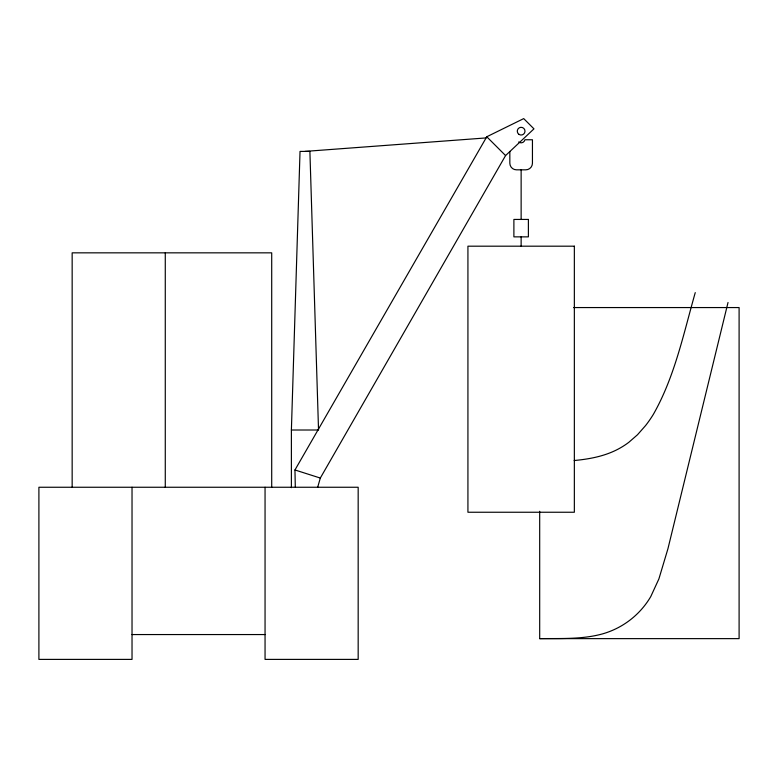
<?xml version="1.0" encoding="UTF-8"?>
<svg xmlns="http://www.w3.org/2000/svg" width="778" height="778" viewBox="0 0 778 778"><rect width="100%" height="100%" fill="white"/><g stroke="black" fill="none" stroke-linecap="round" stroke-linejoin="round"><path stroke-width="1.17" d="M291.39 430.01L300.026 151.409L309.897 151.409L318.533 430.01L291.39 430.01L291.39 487.67M728.023 302.486L667.942 548.723L658.898 578.91L650.748 596.619A81.953 81.953 0 0 1 602.619 633.866C582.168 639.545 560.685 638.339 539.689 638.631L539.689 511.292M695.25 292.616C683.531 333.83 674.701 376.902 653.287 414.48A120.512 120.512 0 0 1 645.594 425.556L637.464 434.785L628.741 442.381A78.364 78.364 0 0 1 616.02 450.199C602.989 456.589 588.508 459.195 574.164 460.527M317.716 487.154L320.312 478.052L505.574 155.561L533.961 128.856L523.711 118.606L486.765 136.763L294.959 469.97L295.3 486.931M304.966 151.409L486.065 137.93M573.532 307.563L739.1 307.563L739.1 638.631L539.689 638.631M132.027 634.556L265.055 634.556M294.959 469.97L320.312 478.052M486.765 136.763L505.574 155.561M521.134 169.828L521.134 219.435M521.134 236.862L521.134 246.188M509.833 151.467L509.833 163.176A6.652 6.652 0 0 0 516.485 169.828L525.792 169.828A6.652 6.652 0 0 0 532.444 163.176L532.444 139.758L524.917 139.758A3.861 3.861 0 0 1 518.702 141.966M271.707 487.31L271.707 252.84L72.16 252.84L72.16 487.31M265.055 487.252L265.055 659.394L358.172 659.394L358.172 487.252L38.9 487.252L38.9 659.394L132.027 659.394L132.027 487.252M165.276 252.84L165.276 487.31M528.388 219.435L513.888 219.435L513.888 236.862L528.388 236.862L528.388 219.435M574.349 246.188L467.928 246.188L467.928 512.245L574.349 512.245L574.349 246.188M519.052 134.419A3.861 3.861 0 0 0 524.994 131.346A3.861 3.861 0 0 0 519.364 127.748A3.861 3.861 0 0 0 519.052 134.419"/></g></svg>
